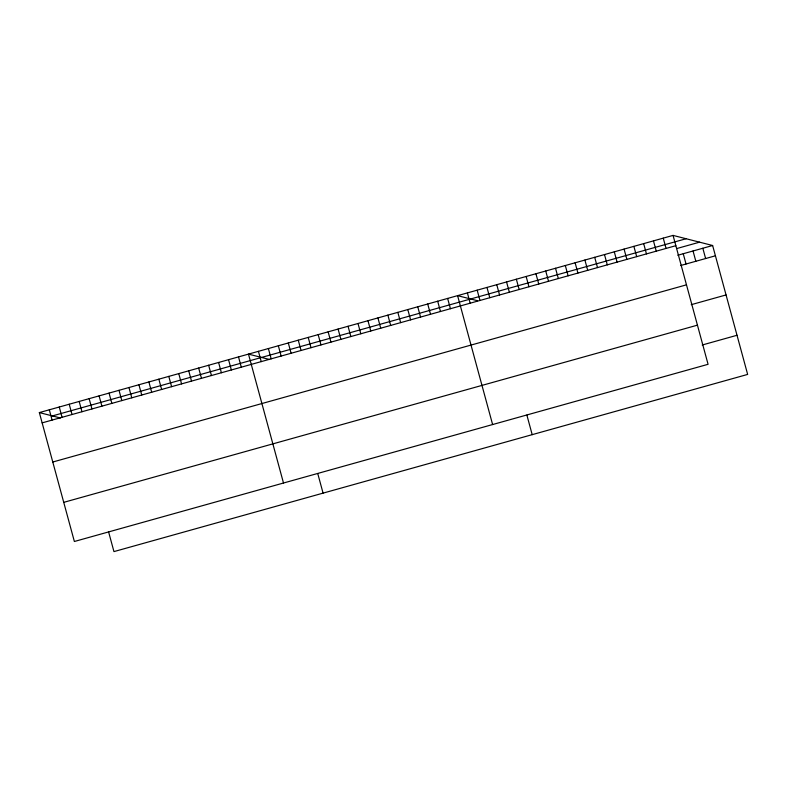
<?xml version="1.0" encoding="UTF-8"?>
<svg xmlns="http://www.w3.org/2000/svg" width="787" height="787" viewBox="0 0 787 787"><rect width="100%" height="100%" fill="white"/><g stroke="black" fill="none" stroke-linecap="round" stroke-linejoin="round"><path stroke-width="1.18" d="M673.052 235.402L708.074 364.302L74.371 541.495L39.35 412.585L673.052 235.402L712.629 245.505L747.65 374.415L113.948 551.598L108.636 532.032M52.414 415.92L686.107 238.736M42.144 422.875L675.846 245.692M676.712 248.564L699.564 242.17M677.804 255.244L712.629 245.505M680.598 265.534L715.422 255.795M52.778 462.018L686.48 284.835M691.232 304.677L726.057 294.938M63.737 502.352L697.439 325.159M702.191 345.011L737.016 335.272M477.384 300.693L457.591 295.646L492.613 424.547M269.607 359.511L248.476 354.111L283.497 483.021M39.35 412.585L60.481 417.986M702.83 248.249L705.624 258.539M693.042 250.984L695.836 261.274M683.244 253.719L686.038 264.009M663.254 238.136L666.058 248.426M653.466 240.881L656.26 251.171M643.668 243.616L646.461 253.906M633.879 246.351L636.673 256.641M624.081 249.095L626.875 259.385M614.293 251.83L617.087 262.12M604.495 254.565L607.289 264.855M594.706 257.31L597.5 267.6M584.908 260.044L587.702 270.334M575.12 262.779L577.914 273.069M565.322 265.524L568.116 275.814M555.524 268.259L558.327 278.549M545.735 270.994L548.529 281.284M535.937 273.738L538.741 284.028M526.149 276.473L528.943 286.763M516.351 279.218L519.154 289.508M506.562 281.953L509.356 292.243M496.764 284.687L499.558 294.977M526.877 415.083L532.189 434.66M486.976 287.432L489.77 297.722M477.178 290.167L479.972 300.457M467.389 292.902L470.183 303.192M447.636 298.43L450.43 308.72M437.68 301.214L440.474 311.504M427.715 303.998L430.519 314.288M417.759 306.782L420.553 317.072M407.804 309.566L410.598 319.856M397.848 312.35L400.642 322.64M387.883 315.134L390.677 325.425M377.927 317.918L380.721 328.209M367.972 320.702L370.766 330.993M358.006 323.487L360.81 333.777M348.051 326.271L350.845 336.561M338.095 329.055L340.889 339.345M328.14 331.839L330.933 342.129M318.174 334.623L320.978 344.913M308.219 337.407L311.013 347.697M298.263 340.191L301.057 350.481M288.308 342.975L291.101 353.265M317.751 473.558L323.073 493.124M278.342 345.759L281.146 356.049M268.387 348.543L271.181 358.833M258.431 351.327L261.225 361.617M238.51 356.895L241.304 367.185M228.555 359.679L231.348 369.969M218.599 362.463L221.393 372.753M208.644 365.257L211.437 375.547M198.678 368.041L201.472 378.331M188.723 370.825L191.516 381.115M178.767 373.609L181.561 383.899M168.802 376.393L171.605 386.683M158.846 379.177L161.64 389.467M148.891 381.961L151.684 392.251M138.935 384.745L141.729 395.035M128.97 387.529L131.773 397.819M119.014 390.313L121.808 400.603M109.059 393.097L111.852 403.387M99.103 395.881L101.897 406.171M89.138 398.665L91.941 408.955M79.182 401.449L81.976 411.739M69.226 404.233L72.02 414.523M59.271 407.017L62.065 417.307M49.306 409.801L52.099 420.091"/></g></svg>
